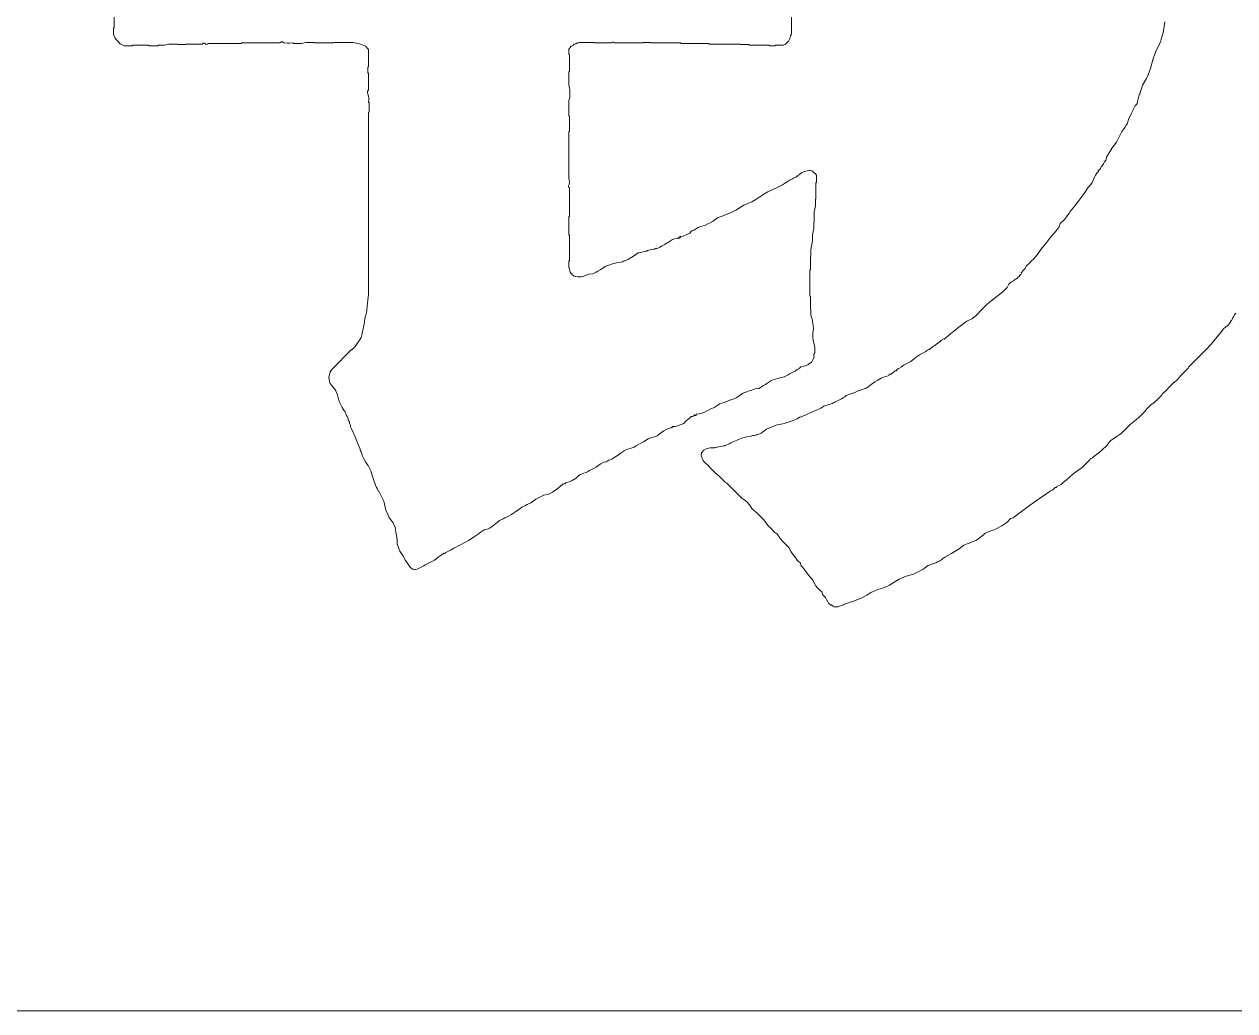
# Model space of a CAD drawing. Extents: x -2876908 to 633791, y -1383861 to 872234.
# Drawn here: x 305054 to 306483, y -830183 to -829017 of the extents above; entities that cross this region are included whole.
import ezdxf
from ezdxf.enums import TextEntityAlignment as Align

# ---------------------------------------------------------------- set-up
doc = ezdxf.new("R2010")
doc.units = 0
doc.header["$LTSCALE"] = 5
doc.header["$MEASUREMENT"] = 0
doc.layers.get('0').update_dxf_attribs({"linetype": 'CONTINUOUS', "lineweight": 25})
doc.layers.add('HFZT', color=5, linetype='CONTINUOUS', lineweight=15)
doc.styles.add('TSSD_NORM', font='tssdeng.shx', dxfattribs={"width": 0.7, "bigfont": 'hztxt.shx'})

# ---------------------------------------------------------------- blocks, each defined once
blk = doc.blocks.new('z')
for points in [[(300314.96, 23808.23), (300314.43, 23804.14), (300314.01, 23802.1), (300312.88, 23798.14), (300312.71, 23797.15), (300312.54, 23796.64), (300312.08, 23795.74), (300310.21, 23792.09), (300309.4, 23790.18), (300308.08, 23786.3), (300308.02, 23786.11), (300307.99, 23786.01), (300307.92, 23785.82), (300307.54, 23784.28), (300307.35, 23783.52), (300306.96, 23781.98), (300305.28, 23777.78), (300304.32, 23775.72), (300302.16, 23771.74), (300301.52, 23769.82), (300301.2, 23768.86), (300300.56, 23766.94), (300300.5, 23766.74), (300300.46, 23766.65), (300300.4, 23766.46), (300300.4, 23766.65), (300300.4, 23766.74), (300300.4, 23766.94), (300300.34, 23766.68), (300300.3, 23766.55), (300300.24, 23766.3), (300299.86, 23764.76), (300299.66, 23763.99), (300299.28, 23762.45), (300299.03, 23761.34), (300298.74, 23760.77), (300298, 23759.89), (300296.46, 23756.82), (300295.69, 23755.29), (300294.16, 23752.21), (300293.77, 23750.8), (300293.47, 23750.11), (300292.72, 23748.85), (300292, 23747.57), (300291.58, 23746.95), (300290.64, 23745.81), (300290.47, 23745.38), (300290.33, 23745.17), (300290, 23744.85), (300288.85, 23742.55), (300288.27, 23741.39), (300287.12, 23739.09), (300284.68, 23735.77), (300283.55, 23734.03), (300281.52, 23730.45), (300281.32, 23729.35), (300281.07, 23728.78), (300280.4, 23727.89), (300279.79, 23726.64), (300279.39, 23726.04), (300278.48, 23725.01), (300277.97, 23723.98), (300277.59, 23723.5), (300276.71, 23722.77), (300276.79, 23722.34), (300276.62, 23722), (300276.23, 23721.81), (300275.19, 23720.23), (300274.74, 23719.38), (300273.99, 23717.64), (300273.02, 23715.55), (300272.35, 23714.55), (300270.79, 23712.84), (300268.69, 23709.61), (300267.56, 23708.04), (300265.19, 23705), (300263.34, 23702.58), (300262.38, 23701.39), (300260.39, 23699.08), (300260.46, 23698.66), (300260.29, 23698.32), (300259.91, 23698.12), (300258.11, 23695.67), (300257.1, 23694.51), (300254.95, 23692.36), (300254.22, 23690.58), (300253.72, 23689.72), (300252.55, 23688.2), (300249, 23683.93), (300247.24, 23681.79), (300243.75, 23677.48), (300242.27, 23675.27), (300241.47, 23674.21), (300239.75, 23672.19), (300238.08, 23670.53), (300237.25, 23669.7), (300235.59, 23668.03), (300234.54, 23666.38), (300233.92, 23665.59), (300232.55, 23664.19), (300232.62, 23663.77), (300232.45, 23663.43), (300232.06, 23663.23), (300231.33, 23662.09), (300230.86, 23661.55), (300229.82, 23660.67), (300229.03, 23660.4), (300228.64, 23660.15), (300228.06, 23659.55), (300226.93, 23658.96), (300226.39, 23658.56), (300225.5, 23657.63), (300224.41, 23655.74), (300223.71, 23654.84), (300222.14, 23653.31), (300218.62, 23650.57), (300216.85, 23649.19), (300213.34, 23646.43), (300211.74, 23644.83), (300210.94, 23644.03), (300209.34, 23642.43), (300207.45, 23640.36), (300206.41, 23639.38), (300204.22, 23637.63), (300201.35, 23636.3), (300199.96, 23635.45), (300197.5, 23633.47), (300193.83, 23630.54), (300192.01, 23629.07), (300188.38, 23626.1), (300187.95, 23626.18), (300187.61, 23626.01), (300187.42, 23625.62), (300186.59, 23625.21), (300186.2, 23624.94), (300185.49, 23624.34), (300183.18, 23622.63), (300182.03, 23621.76), (300179.73, 23620.02), (300179.31, 23620.1), (300178.97, 23619.93), (300178.77, 23619.54), (300178.34, 23619.38), (300178.13, 23619.24), (300177.81, 23618.9), (300176.53, 23618.26), (300175.89, 23617.94), (300174.61, 23617.3), (300172.34, 23615.77), (300171.25, 23614.93), (300169.17, 23613.14), (300167.63, 23612.37), (300166.87, 23611.99), (300165.33, 23611.22), (300164.74, 23610.89), (300164.46, 23610.65), (300164.05, 23610.1), (300163.63, 23610.17), (300163.28, 23610), (300163.09, 23609.62), (300162.07, 23609.12), (300161.58, 23608.73), (300160.85, 23607.86), (300160.43, 23607.93), (300160.08, 23607.76), (300159.89, 23607.38), (300159.04, 23606.94), (300158.63, 23606.63), (300157.97, 23605.94), (300157.46, 23605.94), (300157.2, 23605.94), (300156.69, 23605.94), (300156.81, 23605.53), (300156.61, 23605.13), (300156.21, 23604.98), (300153.58, 23604.28), (300152.27, 23603.71), (300149.97, 23602.26), (300148.5, 23601.47), (300147.78, 23601.02), (300146.45, 23600.02), (300144.6, 23598.57), (300143.52, 23597.97), (300141.32, 23597.14), (300139.74, 23596.61), (300138.97, 23596.29), (300137.48, 23595.54), (300135.95, 23595.03), (300135.18, 23594.77), (300133.64, 23594.26), (300132.65, 23593.97), (300132.15, 23593.69), (300131.4, 23592.98), (300130.57, 23592.57), (300130.17, 23592.31), (300129.48, 23591.7), (300127.95, 23590.93), (300127.18, 23590.54), (300125.64, 23589.78), (300124.98, 23589.58), (300124.66, 23589.45), (300124.04, 23589.14), (300122.12, 23588.5), (300121.16, 23588.18), (300119.24, 23587.54), (300117.65, 23586.51), (300116.81, 23586.06), (300115.08, 23585.3), (300111.49, 23583.7), (300109.7, 23582.9), (300106.12, 23581.29), (300105.68, 23581.45), (300105.29, 23581.34), (300105, 23580.97), (300103.95, 23580.33), (300103.4, 23580.04), (300102.28, 23579.53), (300099.97, 23578.77), (300098.82, 23578.38), (300096.51, 23577.61), (300093.9, 23577.14), (300092.6, 23576.78), (300090.11, 23575.85), (300087.67, 23574.96), (300086.47, 23574.33), (300084.35, 23572.81), (300083.26, 23572.03), (300082.61, 23571.72), (300081.31, 23571.37), (300081.12, 23571.31), (300081.02, 23571.28), (300080.83, 23571.21), (300079.3, 23570.83), (300078.53, 23570.64), (300076.99, 23570.25), (300075.06, 23569.95), (300074.09, 23569.76), (300072.19, 23569.29), (300070.4, 23568.52), (300069.5, 23568.13), (300067.71, 23567.37), (300065.92, 23566.48), (300065.02, 23566.03), (300063.23, 23565.13), (300062.74, 23564.94), (300062.47, 23564.87), (300061.95, 23564.81), (300060.03, 23564.43), (300059.07, 23564.23), (300057.15, 23563.85), (300056.83, 23563.79), (300056.67, 23563.75), (300056.35, 23563.69), (300055.39, 23563.69), (300054.91, 23563.69), (300053.95, 23563.69), (300052.46, 23563.35), (300051.72, 23563.05), (300050.42, 23562.25), (300049.93, 23561.66), (300049.67, 23561.37), (300049.14, 23560.81), (300048.97, 23559.54), (300049.04, 23558.82), (300049.46, 23557.61), (300049.91, 23556.84), (300050.14, 23556.46), (300050.58, 23555.69), (300053.21, 23553.06), (300054.52, 23551.75), (300057.15, 23549.13), (300057.4, 23549), (300057.53, 23548.94), (300057.79, 23548.81), (300059.83, 23546.76), (300060.86, 23545.73), (300062.91, 23543.69), (300063.16, 23543.56), (300063.29, 23543.49), (300063.55, 23543.37), (300067, 23539.91), (300068.73, 23538.18), (300072.19, 23534.72), (300074.13, 23533.38), (300075.05, 23532.6), (300076.67, 23530.88), (300077.98, 23528.82), (300078.87, 23527.86), (300080.83, 23526.4), (300082.43, 23524.8), (300083.23, 23524), (300084.83, 23522.4), (300085.86, 23521), (300086.38, 23520.29), (300087.39, 23518.88), (300088.99, 23517.28), (300089.79, 23516.48), (300091.39, 23514.88), (300091.78, 23514.69), (300091.97, 23514.6), (300092.35, 23514.4), (300093.62, 23512.55), (300094.29, 23511.65), (300095.71, 23509.92), (300097.12, 23508.51), (300097.83, 23507.81), (300099.24, 23506.4), (300100.53, 23503.95), (300101.31, 23502.77), (300103.08, 23500.64), (300104.04, 23499.26), (300104.6, 23498.61), (300105.8, 23497.44), (300106.13, 23496.31), (300106.45, 23495.75), (300107.24, 23494.88), (300109.47, 23491.82), (300110.66, 23490.34), (300113.16, 23487.51), (300113.09, 23487.09), (300113.26, 23486.75), (300113.64, 23486.55), (300114.74, 23484.44), (300115.48, 23483.44), (300117.16, 23481.75), (300118.04, 23480.92), (300118.4, 23480.34), (300118.76, 23479.19), (300119.72, 23478.29), (300120.16, 23477.76), (300120.84, 23476.63), (300121.53, 23475.19), (300122.05, 23474.5), (300123.24, 23473.43), (300123.65, 23473.48), (300124, 23473.2), (300124.04, 23472.79), (300124.38, 23473.01), (300124.86, 23472.85), (300125, 23472.47), (300126.54, 23472.31), (300127.39, 23472.42), (300128.84, 23472.95), (300130.14, 23473.4), (300130.79, 23473.66), (300132.04, 23474.23), (300133.58, 23474.74), (300134.35, 23475), (300135.88, 23475.51), (300139.16, 23476.73), (300140.77, 23477.44), (300143.89, 23479.03), (300146.34, 23480.57), (300147.63, 23481.25), (300150.29, 23482.39), (300153.03, 23483.19), (300154.38, 23483.68), (300157.01, 23484.79), (300160.65, 23487.18), (300162.6, 23488.22), (300166.61, 23489.91), (300170.71, 23491.22), (300172.73, 23492.07), (300176.53, 23494.08), (300178.17, 23495.48), (300179.15, 23496.06), (300181.17, 23496.8), (300181.75, 23496.99), (300182.04, 23497.08), (300182.61, 23497.28), (300183.89, 23497.92), (300184.53, 23498.24), (300185.81, 23498.88), (300187.03, 23499.62), (300187.61, 23500.04), (300188.7, 23500.96), (300189.12, 23500.88), (300189.46, 23501.05), (300189.66, 23501.44), (300192.61, 23503.09), (300194.08, 23503.92), (300197.02, 23505.6), (300198.61, 23507.07), (300199.54, 23507.7), (300201.5, 23508.64), (300202.69, 23508.96), (300203.28, 23509.19), (300204.38, 23509.76), (300206.44, 23510.45), (300207.45, 23510.99), (300209.18, 23512.32), (300210.83, 23513.78), (300211.75, 23514.43), (300213.66, 23515.52), (300216.88, 23516.67), (300218.46, 23517.34), (300221.5, 23518.88), (300223.63, 23520.36), (300224.64, 23521.2), (300226.46, 23523.04), (300227.84, 23523.52), (300228.52, 23523.9), (300229.66, 23524.8), (300234.27, 23528.2), (300236.58, 23529.89), (300241.19, 23533.28), (300244.37, 23535.49), (300245.97, 23536.58), (300249.19, 23538.73), (300250.46, 23539.44), (300251.06, 23539.91), (300252.07, 23540.97), (300252.49, 23540.89), (300252.83, 23541.06), (300253.03, 23541.45), (300255.38, 23542.7), (300256.5, 23543.5), (300258.47, 23545.29), (300261.92, 23548.27), (300263.72, 23549.68), (300267.43, 23552.33), (300269.16, 23554.06), (300270.03, 23554.92), (300271.75, 23556.65), (300271.94, 23557.03), (300272.04, 23557.23), (300272.23, 23557.61), (300272.76, 23557.48), (300273.2, 23557.64), (300273.51, 23558.09), (300277, 23560.7), (300278.68, 23562.12), (300281.84, 23565.13), (300283.26, 23567.12), (300284.17, 23568.03), (300286.16, 23569.45), (300287.82, 23570.45), (300288.62, 23570.99), (300290.16, 23572.17), (300292.08, 23574.09), (300293.04, 23575.05), (300294.96, 23576.97), (300296.88, 23578.52), (300297.84, 23579.28), (300299.76, 23580.81), (300301.23, 23582.29), (300301.97, 23583.02), (300303.44, 23584.5), (300303.57, 23584.75), (300303.63, 23584.88), (300303.76, 23585.14), (300304.98, 23586.35), (300305.59, 23586.96), (300306.8, 23588.18), (300307.7, 23588.82), (300308.15, 23589.14), (300309.04, 23589.78), (300310.64, 23591.38), (300311.44, 23592.18), (300313.04, 23593.78), (300313.17, 23594.03), (300313.24, 23594.16), (300313.36, 23594.42), (300315.99, 23597.04), (300317.3, 23598.35), (300319.92, 23600.98), (300320.18, 23601.11), (300320.31, 23601.17), (300320.56, 23601.3), (300321.78, 23602.52), (300322.39, 23603.12), (300323.61, 23604.34), (300323.73, 23604.6), (300323.8, 23604.72), (300323.93, 23604.98), (300325.72, 23606.77), (300326.61, 23607.67), (300328.41, 23609.46), (300328.53, 23609.72), (300328.6, 23609.84), (300328.73, 23610.1), (300332.95, 23614.33), (300335.06, 23616.44), (300339.29, 23620.66), (300342.42, 23624.32), (300343.99, 23626.14), (300347.13, 23629.79), (300348.01, 23631.28), (300348.58, 23631.98), (300349.85, 23633.15), (300351.25, 23634.15), (300351.89, 23634.79), (300352.89, 23636.19), (300352.86, 23636.56), (300353.03, 23636.84), (300353.37, 23636.99), (300354.01, 23638.27), (300354.33, 23638.91), (300354.97, 23640.19), (300355.58, 23640.88)], [(299712.11, 23828.26), (299712.11, 23804.7), (299711.98, 23804.7), (299711.92, 23804.7), (299711.79, 23804.7), (299711.79, 23803.17), (299711.79, 23802.4), (299711.79, 23800.86), (299712.58, 23799.14), (299713.12, 23798.31), (299714.35, 23796.86), (299715.54, 23795.65), (299716.3, 23795.13), (299717.87, 23794.46), (299719.79, 23794.46), (299720.75, 23794.46), (299722.67, 23794.46), (299722.67, 23794.59), (299722.67, 23794.65), (299722.67, 23794.78), (299726.38, 23794.78), (299728.24, 23794.78), (299731.95, 23794.78), (299731.95, 23794.65), (299731.95, 23794.59), (299731.95, 23794.46), (299734.13, 23794.46), (299735.22, 23794.46), (299737.39, 23794.46), (299737.39, 23794.59), (299737.39, 23794.65), (299737.39, 23794.78), (299738.68, 23794.78), (299739.32, 23794.78), (299740.6, 23794.78), (299741.75, 23795.04), (299742.32, 23795.17), (299743.48, 23795.42), (299745.52, 23795.42), (299746.55, 23795.42), (299748.6, 23795.42), (299748.6, 23795.29), (299748.6, 23795.23), (299748.6, 23795.1), (299750.39, 23795.1), (299751.29, 23795.1), (299753.08, 23795.1), (299753.08, 23795.23), (299753.08, 23795.29), (299753.08, 23795.42), (299756.92, 23795.42), (299758.84, 23795.42), (299762.68, 23795.42), (299763.27, 23795.92), (299763.94, 23795.98), (299764.6, 23795.58), (299764.96, 23795.21), (299765.62, 23795.29), (299765.88, 23795.74), (299773.56, 23795.74), (299777.4, 23795.74), (299785.09, 23795.74), (299785.09, 23795.87), (299785.09, 23795.93), (299785.09, 23796.06), (299793.92, 23796.06), (299798.34, 23796.06), (299807.17, 23796.06), (299807.88, 23796.62), (299808.63, 23796.67), (299809.41, 23796.22), (299811.57, 23795.96), (299812.68, 23795.93), (299814.85, 23796.06), (299814.85, 23795.93), (299814.85, 23795.87), (299814.85, 23795.74), (299816.64, 23795.74), (299817.54, 23795.74), (299819.33, 23795.74), (299820.49, 23796), (299821.06, 23796.13), (299822.21, 23796.38), (299824.13, 23796.38), (299825.09, 23796.38), (299827.01, 23796.38), (299827.01, 23796.25), (299827.01, 23796.19), (299827.01, 23796.06), (299831.5, 23796.06), (299833.74, 23796.06), (299838.22, 23796.06), (299838.22, 23796.19), (299838.22, 23796.25), (299838.22, 23796.38), (299842.57, 23796.38), (299844.75, 23796.38), (299849.1, 23796.38), (299852.06, 23795.79), (299853.53, 23795.33), (299856.3, 23794.14), (299857.01, 23793.38), (299857.36, 23792.99), (299858.06, 23792.22), (299858.06, 23788.25), (299858.06, 23786.27), (299858.06, 23782.3), (299857.93, 23782.3), (299857.87, 23782.3), (299857.74, 23782.3), (299857.74, 23780.89), (299857.74, 23780.19), (299857.74, 23778.78), (299857.87, 23778.78), (299857.93, 23778.78), (299858.06, 23778.78), (299858.06, 23774.94), (299858.06, 23773.02), (299858.06, 23769.18), (299857.5, 23768.17), (299857.45, 23767.36), (299857.9, 23766.3), (299858.15, 23764.52), (299858.19, 23763.6), (299858.06, 23761.81), (299858.19, 23761.81), (299858.25, 23761.81), (299858.38, 23761.81), (299858.38, 23759.64), (299858.38, 23758.55), (299858.38, 23756.37), (299858.25, 23756.37), (299858.19, 23756.37), (299858.06, 23756.37), (299858.06, 23714.57), (299858.06, 23693.67), (299858.06, 23651.87), (299858, 23651.29), (299857.97, 23651.01), (299857.9, 23650.43), (299857.65, 23648.13), (299857.52, 23646.97), (299857.26, 23644.67), (299857.16, 23642.99), (299857.03, 23642.14), (299856.62, 23640.51), (299856.1, 23638.62), (299855.9, 23637.65), (299855.66, 23635.71), (299855.15, 23633.15), (299854.89, 23631.87), (299854.38, 23629.31), (299853.84, 23627.08), (299853.28, 23625.95), (299851.82, 23624.18), (299850.75, 23622.38), (299850.09, 23621.52), (299848.62, 23620.02), (299848.43, 23620.08), (299848.26, 23620.02), (299848.14, 23619.86), (299843.72, 23615.45), (299841.51, 23613.24), (299837.1, 23608.82), (299836.4, 23607.91), (299836.12, 23607.36), (299835.82, 23606.26), (299835.41, 23605.04), (299835.34, 23604.34), (299835.5, 23603.06), (299835.7, 23601.49), (299836.03, 23600.67), (299836.94, 23599.38), (299838.58, 23597.49), (299839.28, 23596.39), (299840.3, 23594.1), (299841.01, 23591.06), (299841.53, 23589.56), (299842.86, 23586.74), (299843.51, 23585.8), (299843.86, 23585.35), (299844.62, 23584.5), (299844.56, 23584.11), (299844.6, 23583.88), (299844.78, 23583.54), (299845.42, 23582.25), (299845.74, 23581.61), (299846.38, 23580.33), (299846.4, 23579.62), (299846.62, 23579.18), (299847.18, 23578.73), (299847.14, 23577.82), (299847.25, 23577.31), (299847.66, 23576.49), (299847.8, 23575.7), (299847.93, 23575.29), (299848.3, 23574.57), (299850.31, 23569.91), (299851.3, 23567.57), (299853.26, 23562.89), (299853.26, 23562.28), (299853.38, 23561.94), (299853.74, 23561.45), (299854.68, 23558.89), (299855.23, 23557.64), (299856.46, 23555.21), (299857.86, 23553.46), (299858.46, 23552.46), (299859.34, 23550.41), (299860.42, 23547.14), (299860.96, 23545.51), (299862.06, 23542.25), (299862.7, 23540.97), (299863.02, 23540.33), (299863.66, 23539.04), (299863.79, 23538.92), (299863.86, 23538.85), (299863.98, 23538.73), (299865.14, 23536.42), (299865.71, 23535.27), (299866.86, 23532.96), (299867.54, 23529.55), (299868.06, 23527.85), (299869.42, 23524.64), (299869.92, 23523.54), (299870.25, 23523.01), (299871.02, 23522.08), (299872.18, 23520.58), (299872.65, 23519.71), (299873.27, 23517.92), (299873.52, 23516.38), (299873.65, 23515.62), (299873.91, 23514.08), (299874.04, 23513.44), (299874.1, 23513.12), (299874.23, 23512.48), (299874.05, 23512.28), (299874.14, 23511.93), (299874.39, 23511.84), (299874.39, 23510.56), (299874.39, 23509.92), (299874.39, 23508.64), (299875.4, 23505.81), (299876.09, 23504.42), (299877.75, 23501.92), (299879.26, 23499.04), (299880.13, 23497.65), (299882.07, 23495.04), (299882.61, 23494.62), (299882.86, 23494.39), (299883.35, 23493.92), (299884.37, 23493.81), (299884.91, 23493.84), (299885.91, 23494.08), (299887.44, 23494.84), (299888.21, 23495.23), (299889.75, 23496), (299889.88, 23496.12), (299889.94, 23496.19), (299890.07, 23496.32), (299892.37, 23497.47), (299893.53, 23498.04), (299895.83, 23499.2), (299898, 23500.81), (299899.08, 23501.61), (299901.27, 23503.2), (299901.71, 23503.04), (299902.1, 23503.15), (299902.39, 23503.52), (299905.46, 23505.19), (299907, 23506.02), (299910.07, 23507.68), (299913.61, 23509.45), (299915.34, 23510.41), (299918.72, 23512.48), (299920.94, 23514.17), (299922.06, 23515), (299924.32, 23516.64), (299926.64, 23517.16), (299927.81, 23517.67), (299929.76, 23519.04), (299931.17, 23520.19), (299931.87, 23520.77), (299933.28, 23521.92), (299935.33, 23522.95), (299936.35, 23523.46), (299938.4, 23524.48), (299940.11, 23525.43), (299940.94, 23525.95), (299942.56, 23527.04), (299944.01, 23528), (299944.72, 23528.51), (299946.08, 23529.6), (299948.13, 23530.63), (299949.15, 23531.14), (299951.2, 23532.16), (299954.08, 23534.11), (299955.6, 23534.98), (299958.72, 23536.48), (299960.78, 23536.95), (299961.8, 23537.31), (299963.69, 23538.24), (299966.07, 23539.99), (299967.23, 23540.93), (299969.45, 23542.89), (299970.19, 23542.93), (299970.6, 23543.08), (299971.21, 23543.53), (299973.7, 23544.29), (299974.92, 23544.85), (299977.13, 23546.25), (299978.69, 23547.7), (299979.64, 23548.31), (299981.61, 23549.13), (299982.99, 23549.51), (299983.68, 23549.85), (299984.81, 23550.73), (299986.35, 23551.5), (299987.11, 23551.88), (299988.65, 23552.65), (299990.36, 23553.87), (299991.26, 23554.42), (299993.13, 23555.37), (299994.33, 23555.69), (299994.91, 23555.92), (299996.01, 23556.49), (299997.17, 23556.91), (299997.73, 23557.21), (299998.73, 23557.93), (300000.23, 23558.84), (300000.97, 23559.32), (300002.41, 23560.33), (300004.78, 23561.95), (300006.1, 23562.61), (300008.82, 23563.53), (300009.93, 23563.8), (300010.49, 23564.08), (300011.38, 23564.81), (300013.17, 23565.71), (300014.06, 23566.16), (300015.86, 23567.05), (300018.45, 23568.74), (300019.92, 23569.41), (300022.9, 23570.25), (300023.74, 23570.63), (300024.15, 23570.9), (300024.82, 23571.53), (300027.46, 23573.36), (300028.9, 23574.14), (300031.86, 23575.37), (300031.93, 23575.25), (300032.04, 23575.19), (300032.18, 23575.21), (300032.18, 23575.47), (300032.18, 23575.6), (300032.18, 23575.85), (300033.87, 23575.99), (300034.72, 23576.16), (300036.34, 23576.65), (300038.04, 23577.18), (300038.89, 23577.68), (300040.18, 23578.89), (300041.35, 23580.04), (300041.96, 23580.58), (300043.22, 23581.61), (300043.91, 23581.57), (300044.35, 23581.75), (300044.82, 23582.25), (300044.87, 23582.45), (300045.15, 23582.54), (300045.3, 23582.41), (300045.47, 23582.21), (300045.7, 23582.15), (300045.94, 23582.25), (300045.94, 23582.51), (300045.94, 23582.64), (300045.94, 23582.89), (300047.78, 23583.13), (300048.7, 23583.36), (300050.42, 23584.02), (300052.22, 23584.91), (300053.11, 23585.36), (300054.91, 23586.26), (300056.07, 23586.65), (300056.65, 23586.95), (300057.63, 23587.7), (300058.39, 23588.12), (300058.75, 23588.38), (300059.39, 23588.98), (300062.05, 23589.75), (300063.37, 23590.2), (300065.95, 23591.22), (300068.2, 23591.98), (300069.3, 23592.55), (300071.23, 23593.94), (300072.69, 23594.84), (300073.47, 23595.23), (300075.07, 23595.86), (300076.99, 23596.5), (300077.95, 23596.82), (300079.87, 23597.46), (300081.91, 23597.8), (300082.96, 23598.22), (300084.67, 23599.38), (300085.5, 23599.8), (300085.89, 23600.06), (300086.59, 23600.66), (300088.85, 23602.13), (300090.11, 23602.72), (300092.67, 23603.54), (300094.21, 23603.92), (300094.98, 23604.12), (300096.51, 23604.5), (300098.82, 23605.65), (300099.97, 23606.23), (300102.28, 23607.38), (300102.87, 23607.71), (300103.15, 23607.96), (300103.56, 23608.5), (300103.98, 23608.43), (300104.32, 23608.6), (300104.52, 23608.98), (300105.23, 23609.29), (300105.58, 23609.54), (300106.12, 23610.1), (300107.84, 23610.45), (300108.71, 23610.74), (300110.28, 23611.54), (300111.71, 23612.41), (300112.37, 23613.1), (300113.16, 23614.58), (300113.41, 23615.09), (300113.54, 23615.35), (300113.8, 23615.86), (300113.53, 23616.73), (300113.62, 23617.35), (300114.12, 23618.1), (300114.12, 23619.38), (300114.12, 23620.02), (300114.12, 23621.3), (300113.81, 23622.98), (300113.62, 23623.82), (300113.16, 23625.46), (300112.96, 23626.99), (300112.93, 23627.77), (300113, 23629.31), (300113.25, 23631.08), (300113.28, 23632), (300113.16, 23633.79), (300112.76, 23636.24), (300112.5, 23637.46), (300111.88, 23639.87), (300111.88, 23641.28), (300111.88, 23641.98), (300111.88, 23643.39), (300111.75, 23643.39), (300111.69, 23643.39), (300111.56, 23643.39), (300111.56, 23646.33), (300111.56, 23647.81), (300111.56, 23650.75), (300111.43, 23650.75), (300111.37, 23650.75), (300111.24, 23650.75), (300111.24, 23656.77), (300111.24, 23659.78), (300111.24, 23665.79), (300111.37, 23665.79), (300111.43, 23665.79), (300111.56, 23665.79), (300111.56, 23668.87), (300111.56, 23670.4), (300111.56, 23673.48), (300111.69, 23673.48), (300111.75, 23673.48), (300111.88, 23673.48), (300111.88, 23675.01), (300111.88, 23675.78), (300111.88, 23677.32), (300112.25, 23679.49), (300112.45, 23680.58), (300112.84, 23682.76), (300112.84, 23684.17), (300112.84, 23684.87), (300112.84, 23686.28), (300113.09, 23687.43), (300113.22, 23688.01), (300113.48, 23689.16), (300113.48, 23690.69), (300113.48, 23691.46), (300113.48, 23693), (300113.61, 23693), (300113.67, 23693), (300113.8, 23693), (300113.8, 23695.56), (300113.8, 23696.84), (300113.8, 23699.4), (300114.05, 23700.55), (300114.18, 23701.13), (300114.44, 23702.28), (300114.44, 23703.95), (300114.44, 23704.78), (300114.44, 23706.44), (300114.57, 23706.44), (300114.63, 23706.44), (300114.76, 23706.44), (300114.76, 23710.28), (300114.76, 23712.2), (300114.76, 23716.04), (300114.89, 23716.04), (300114.95, 23716.04), (300115.08, 23716.04), (300115.08, 23717.71), (300115.08, 23718.54), (300115.08, 23720.21), (300114.24, 23721.15), (300113.79, 23721.6), (300112.84, 23722.45), (300111.61, 23722.81), (300110.9, 23722.85), (300109.64, 23722.61), (300107.7, 23722.11), (300106.72, 23721.62), (300105.16, 23720.37), (300104.33, 23719.95), (300103.94, 23719.68), (300103.24, 23719.09), (300101.96, 23718.44), (300101.32, 23718.12), (300100.04, 23717.48), (300098.24, 23716.33), (300097.35, 23715.76), (300095.55, 23714.6), (300094.02, 23713.84), (300093.25, 23713.45), (300091.71, 23712.68), (300088.7, 23711.28), (300087.23, 23710.51), (300084.35, 23708.84), (300080.19, 23706.15), (300077.99, 23704.95), (300073.47, 23702.92), (300068.72, 23699.99), (300066.18, 23698.72), (300060.99, 23696.68), (300059.2, 23696.07), (300058.32, 23695.6), (300056.83, 23694.44), (300056.39, 23694.28), (300056.18, 23694.14), (300055.87, 23693.8), (300054.07, 23692.9), (300053.18, 23692.46), (300051.38, 23691.56), (300048.58, 23690.74), (300047.19, 23690.15), (300044.66, 23688.68), (300043.64, 23688.17), (300043.15, 23687.79), (300042.42, 23686.92), (300040.38, 23685.94), (300039.36, 23685.46), (300037.3, 23684.52), (300037.05, 23684.77), (300036.92, 23684.9), (300036.66, 23685.16), (300036.66, 23684.71), (300036.66, 23684.49), (300036.66, 23684.04), (300036.26, 23683.99), (300036, 23684.08), (300035.7, 23684.36), (300035.7, 23684.17), (300035.7, 23684.07), (300035.7, 23683.88), (300033.62, 23683.57), (300032.55, 23683.19), (300030.74, 23682.12), (300029.65, 23681.42), (300029.1, 23681.07), (300028.02, 23680.36), (300026.1, 23679.4), (300025.14, 23678.92), (300023.22, 23677.96), (300023.07, 23678.18), (300022.81, 23678.24), (300022.58, 23678.12), (300022.39, 23677.92), (300022.29, 23677.83), (300022.1, 23677.64), (300020.48, 23677.46), (300019.66, 23677.3), (300018.1, 23676.84), (300017.77, 23676.6), (300017.54, 23676.52), (300017.14, 23676.52), (300015.6, 23676.13), (300014.83, 23675.94), (300013.3, 23675.56), (300012.72, 23675.55), (300012.36, 23675.37), (300012.02, 23674.92), (300011.19, 23674.5), (300010.8, 23674.23), (300010.1, 23673.64), (300008.18, 23672.53), (300007.22, 23671.99), (300005.29, 23670.91), (300004.63, 23671.01), (300004.2, 23670.88), (300003.69, 23670.43), (300001.44, 23670.09), (300000.31, 23669.86), (299998.09, 23669.31), (299995.26, 23668.41), (299993.86, 23667.75), (299991.37, 23666.11), (299989.52, 23665.07), (299988.6, 23664.56), (299986.73, 23663.55), (299984.48, 23663.28), (299983.33, 23662.94), (299981.29, 23661.95), (299980.01, 23661.83), (299979.37, 23661.8), (299978.09, 23661.79), (299976.8, 23661.95), (299976.13, 23662.2), (299975.05, 23662.91), (299974.14, 23663.91), (299973.76, 23664.53), (299973.29, 23665.79), (299973.49, 23666.28), (299973.37, 23666.74), (299972.97, 23667.07), (299972.97, 23668.61), (299972.97, 23669.38), (299972.97, 23670.91), (299973.1, 23670.91), (299973.16, 23670.91), (299973.29, 23670.91), (299973.29, 23676.8), (299973.29, 23679.75), (299973.29, 23685.64), (299973.16, 23685.64), (299973.1, 23685.64), (299972.97, 23685.64), (299972.97, 23689.99), (299972.97, 23692.17), (299972.97, 23696.52), (299973.1, 23696.52), (299973.16, 23696.52), (299973.29, 23696.52), (299973.29, 23703.05), (299973.29, 23706.31), (299973.29, 23712.84), (299972.79, 23713.43), (299972.73, 23714.1), (299973.13, 23714.76), (299973.29, 23716.29), (299973.26, 23717.1), (299972.97, 23718.61), (299972.97, 23729.23), (299972.97, 23734.54), (299972.97, 23745.17), (299973.1, 23745.17), (299973.16, 23745.17), (299973.29, 23745.17), (299973.29, 23748.76), (299973.29, 23750.55), (299973.29, 23754.13), (299973.16, 23754.13), (299973.1, 23754.13), (299972.97, 23754.13), (299972.97, 23757.59), (299972.97, 23759.32), (299972.97, 23762.77), (299973.22, 23763.67), (299973.35, 23764.12), (299973.61, 23765.02), (299973.61, 23766.68), (299973.61, 23767.51), (299973.61, 23769.18), (299973.35, 23770.33), (299973.22, 23770.9), (299972.97, 23772.06), (299972.97, 23775.13), (299972.97, 23776.67), (299972.97, 23779.74), (299973.1, 23779.74), (299973.16, 23779.74), (299973.29, 23779.74), (299973.29, 23783.58), (299973.29, 23785.5), (299973.29, 23789.34), (299973.16, 23789.34), (299973.1, 23789.34), (299972.97, 23789.34), (299972.97, 23790.62), (299972.97, 23791.26), (299972.97, 23792.54), (299973.3, 23792.97), (299973.5, 23793.17), (299973.93, 23793.5), (299973.93, 23793.76), (299973.93, 23793.89), (299973.93, 23794.14), (299974.35, 23794.07), (299974.69, 23794.24), (299974.89, 23794.62), (299975.37, 23794.74), (299975.64, 23794.97), (299975.85, 23795.42), (299976.51, 23795.33), (299976.95, 23795.46), (299977.45, 23795.9), (299977.99, 23795.93), (299978.3, 23796.04), (299978.73, 23796.38), (299982.31, 23796.38), (299984.11, 23796.38), (299987.69, 23796.38), (299987.69, 23796.25), (299987.69, 23796.19), (299987.69, 23796.06), (299991.66, 23796.06), (299993.64, 23796.06), (299997.61, 23796.06), (299997.87, 23796.51), (299998.53, 23796.59), (299998.89, 23796.22), (300005.55, 23796.09), (300008.88, 23796.06), (300015.54, 23796.06), (300015.54, 23796.19), (300015.54, 23796.25), (300015.54, 23796.38), (300017.33, 23796.38), (300018.23, 23796.38), (300020.02, 23796.38), (300020.02, 23796.25), (300020.02, 23796.19), (300020.02, 23796.06), (300026.93, 23796.06), (300030.39, 23796.06), (300037.3, 23796.06), (300037.3, 23795.93), (300037.3, 23795.87), (300037.3, 23795.74), (300043.7, 23795.74), (300046.9, 23795.74), (300053.31, 23795.74), (300053.31, 23795.61), (300053.31, 23795.55), (300053.31, 23795.42), (300060.6, 23795.42), (300064.25, 23795.42), (300071.55, 23795.42), (300071.55, 23795.29), (300071.55, 23795.23), (300071.55, 23795.1), (300073.47, 23795.1), (300074.43, 23795.1), (300076.35, 23795.1), (300076.35, 23794.97), (300076.35, 23794.91), (300076.35, 23794.78), (300081.09, 23794.78), (300083.46, 23794.78), (300088.19, 23794.78), (300088.19, 23794.65), (300088.19, 23794.59), (300088.19, 23794.46), (300089.47, 23794.46), (300090.11, 23794.46), (300091.39, 23794.46), (300091.39, 23794.59), (300091.39, 23794.65), (300091.39, 23794.78), (300093.19, 23794.78), (300094.08, 23794.78), (300095.87, 23794.78), (300097.27, 23795.36), (300097.95, 23795.86), (300098.92, 23797.02), (300099.49, 23798.17), (300099.78, 23798.75), (300100.36, 23799.9), (300100.13, 23800.24), (300100.3, 23800.72), (300100.68, 23800.86), (300100.68, 23804.83), (300100.68, 23806.82), (300100.68, 23810.79)]]:
    blk.add_lwpolyline(points)
blk = doc.blocks.new('施工设计图框')
at = {"layer": 'HFZT'}
blk.add_line((-147.5043, 21), (14.4957, 21), dxfattribs=at)
at = {"layer": 'HFZT', "color": 5, "xscale": 0.004115013172850013, "yscale": 0.004115013172850013, "zscale": 0.004115013172850013}
blk.add_blockref('z', (-1339.9837, -74.635), dxfattribs=at)
at = {"layer": 'HFZT', "color": 2, "style": 'TSSD_NORM', "width": 0.7}
for tag, height, p in [('比例尺', 2.5, (7.2478, 17.5)), ('日期', 2.5, (7.2478, 3.5)), ('图号', 2.5, (-20.4898, 3.5)), ('图名', 4, (-76.2419, 0.75))]:
    blk.add_attdef(tag, text='', height=height, dxfattribs=at).set_placement(p, align=Align.MIDDLE)

msp = doc.modelspace()

# ---------------------------------------------------------------- block references
at = {"xscale": 500, "yscale": 500, "zscale": 500}
msp.add_blockref('施工设计图框', (358492.46, -840682.579), dxfattribs=at)

doc.saveas('drawing.dxf')
